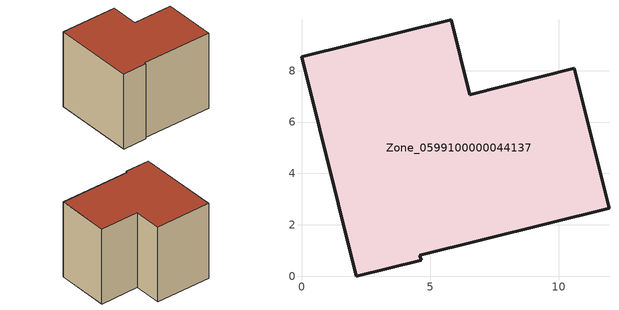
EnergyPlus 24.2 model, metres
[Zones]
Zone_0599100000044137
 floor ground (C_G): 2.13,0 0,8.53 5.82,9.98 6.54,7.07 10.61,8.09 11.96,2.65 4.6,0.82 4.65,0.63 z0
 wall outside (C_F): 4.6,0.82 11.96,2.65 10.61,8.09 6.54,7.07 5.82,9.98 0,8.53 2.13,0 4.65,0.63 4.6,0.82 z0:8.39
 roof outside (C_R): 2.13,0 4.65,0.63 4.6,0.82 11.96,2.65 10.61,8.09 6.54,7.07 5.82,9.98 0,8.53 z8.39
[BUILDING]
Pand.0599100000044137: North Axis=0; Terrain=City; Loads Convergence Tolerance Value=0.04; Temperature Convergence Tolerance Value=0.4; Solar Distribution=FullExterior; Maximum Number of Warmup Days=25; Minimum Number of Warmup Days=1
[Site:Location]
Rotterdam.The.Hague.AP_ZH_NLD Design_Conditions: Latitude=51.96; Longitude=4.45; Time Zone=1; Elevation=-4.5
[SITE:GROUNDTEMPERATURE:BUILDINGSURFACE]
18, 18, 18, 18, 18, 18, 18, 18, 18, 18, 18, 18
[MATERIAL] Thermal Absorptance=0.9; Solar Absorptance=0.7; Visible Absorptance=0.7
Name | Roughness | Thickness | Conductivity | Density | Specific Heat
G.TC.1975-1991 | MediumSmooth | 0.15 | 0.288461 | 540 | 1210
F.TC.1975-1991 | Rough | 0.3 | 0.230769 | 1920 | 840
R.TC.1975-1991 | MediumRough | 0.2 | 0.153846 | 1500 | 1000
[CONSTRUCTION]
C_G: G.TC.1975-1991
C_F: F.TC.1975-1991
C_R: R.TC.1975-1991
[ZONE]
Zone_0599100000044137: Type=1; Multiplier=1; Ceiling Height=Autocalculate; Volume=Autocalculate; Floor Area=autocalculate; Part of Total Floor Area=Yes
[ZONEINFILTRATION:DESIGNFLOWRATE]
Infil_Zone_0599100000044137: Zone or ZoneList or Space or SpaceList=Zone_0599100000044137; Schedule=AlwaysOn; Design Flow Rate Calculation Method=Flow/Area; Flow Rate per Floor Area=0.003; Constant Term Coefficient=1; Temperature Term Coefficient=0; Velocity Term Coefficient=0; Velocity Squared Term Coefficient=0
[HVACTEMPLATE:ZONE:IDEALLOADSAIRSYSTEM]
Zone_0599100000044137: Maximum Heating Supply Air Temperature=50; Minimum Cooling Supply Air Temperature=13; Maximum Heating Supply Air Humidity Ratio=0.0156; Minimum Cooling Supply Air Humidity Ratio=0.0077; Heating Limit=NoLimit; Cooling Limit=NoLimit; Dehumidification Control Type=ConstantSensibleHeatRatio; Cooling Sensible Heat Ratio=0.7; Dehumidification Setpoint=60; Humidification Control Type=None; Humidification Setpoint=30; Outdoor Air Method=None; Outdoor Air Flow Rate per Person=0.00944; Outdoor Air Flow Rate per Zone Floor Area=0; Outdoor Air Flow Rate per Zone=0; Demand Controlled Ventilation Type=None; Outdoor Air Economizer Type=NoEconomizer; Heat Recovery Type=None; Sensible Heat Recovery Effectiveness=0.7; Latent Heat Recovery Effectiveness=0.65
[ZONECONTROL:THERMOSTAT]
ThermostatControl_Zone_0599100000044137: Zone or ZoneList=Zone_0599100000044137; Control Type Schedule=DualSetpointControlType; Control 1=Thermostat_Zone_0599100000044137; Temperature Difference Between Cutout And Setpoint=0
[THERMOSTATSETPOINT:DUALSETPOINT]
Thermostat_Zone_0599100000044137: Heating Setpoint Temperature Schedule=HeatingSetpoint_Zone_0599100000044137; Cooling Setpoint Temperature Schedule=CoolingSetpoint_Zone_0599100000044137
[SCHEDULE:COMPACT]
HeatingSetpoint_Zone_0599100000044137: Through: 12/31, For: AllDays, Until: 24:00, 21
CoolingSetpoint_Zone_0599100000044137: Through: 12/31, For: AllDays, Until: 24:00, 24
DualSetpointControlType: Through: 12/31, For: AllDays, Until: 24:00, 4
AlwaysOn: Through: 12/31, For: AllDays, Until: 24:00, 1
